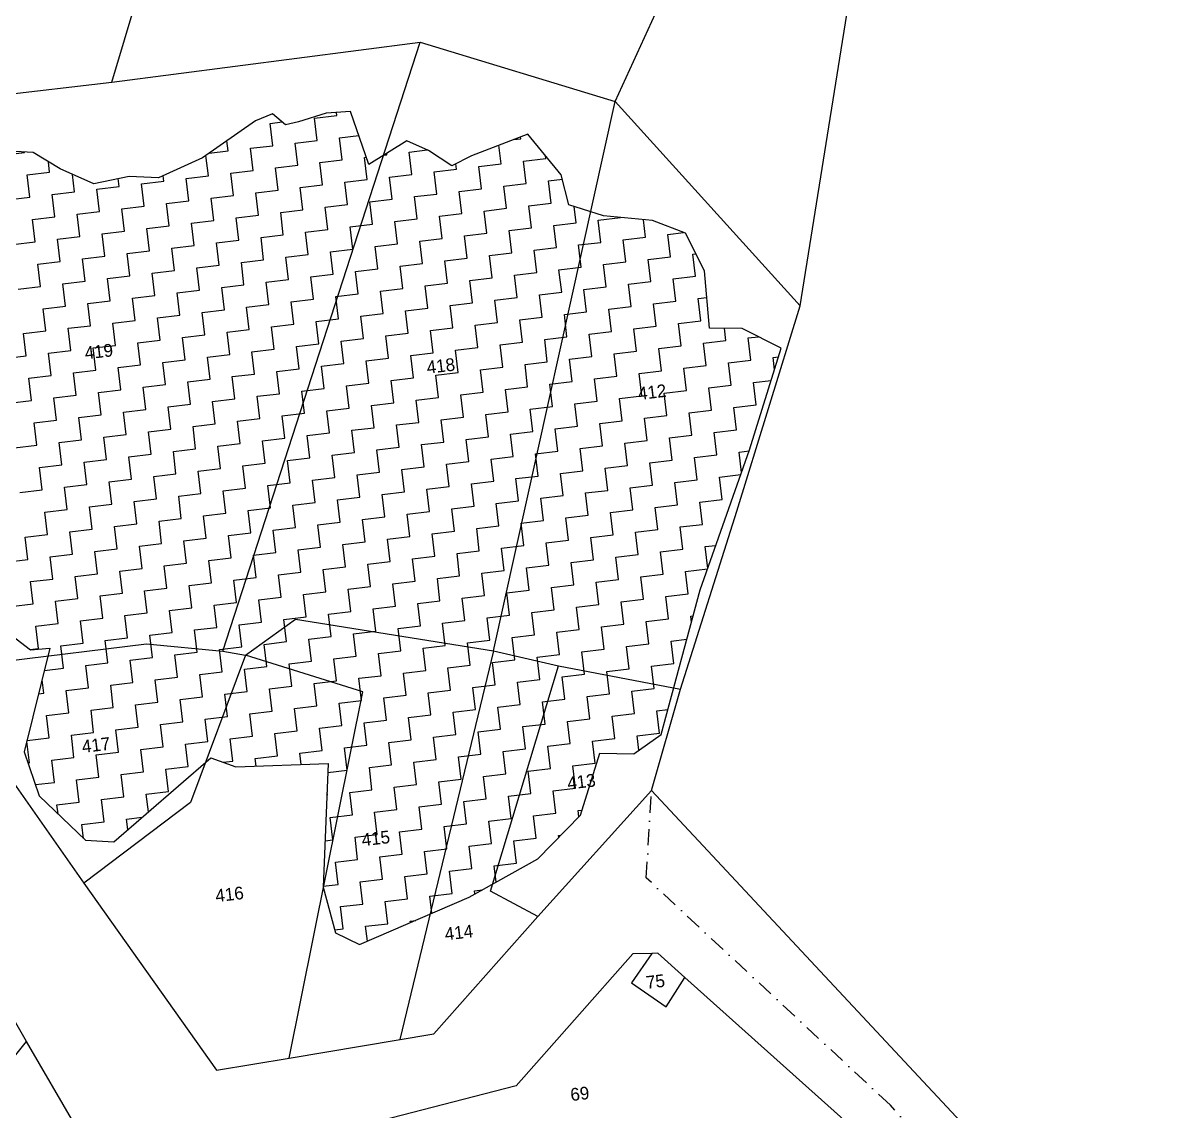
# Model space of a CAD drawing. Header units: metres. Extents: x 317022 to 318987, y 1871527 to 1873424.
# Drawn here: x 318608.4 to 318965.5, y 1872298 to 1872634.5 of the extents above; entities that cross this region are included whole.
import ezdxf

# ---------------------------------------------------------------- set-up
doc = ezdxf.new("R2010")
doc.units = ezdxf.units.M
doc.linetypes.add('DASHDOT', pattern=[1, 0.5, -0.25, 0, -0.25])
for name, color, linetype in [('POLY_HATCH', 12, 'Continuous'), ('POLY_PARCEL', 6, 'Continuous'), ('POLY_WATER', 4, 'Continuous'), ('TEXT_PARCEL', 7, 'Continuous'), ('V_BOUND_LINE', 7, 'Continuous'), ('V_BOUND_STREAM_LINE', 7, 'DASHDOT')]:
    doc.layers.add(name, color=color, linetype=linetype)
doc.styles.add('TEXT_MAP', font='')
doc.styles.get('TEXT_MAP').set_extended_font_data('Kruti Dev 050')

msp = doc.modelspace()

# ---------------------------------------------------------------- linework, layer by layer
at = {"layer": 'POLY_HATCH'}
for p, q in [((318702.12, 1872606.65), (318693.61, 1872603.93)), ((318709.63, 1872607.09), (318702.12, 1872606.65)), ((318715.36, 1872590.76), (318709.63, 1872607.09)), ((318680.24, 1872604.22), (318663.94, 1872592.83)), ((318685.57, 1872606.39), (318680.24, 1872604.22)), ((318689.58, 1872602.99), (318685.57, 1872606.39)), ((318693.61, 1872603.93), (318689.58, 1872602.99)), ((318764.52, 1872600.12), (318747.11, 1872593.46)), ((318774.84, 1872587.57), (318764.52, 1872600.12)), ((318727.11, 1872598.01), (318715.36, 1872590.76)), ((318733.76, 1872595.11), (318727.11, 1872598.01)), ((318611.49, 1872594.42), (318598.61, 1872595.14)), ((318619.84, 1872589.38), (318611.49, 1872594.42)), ((318663.94, 1872592.83), (318650.26, 1872586.61)), ((318741, 1872590.3), (318733.76, 1872595.11)), ((318747.11, 1872593.46), (318741, 1872590.3)), ((318630.3, 1872584.78), (318619.84, 1872589.38)), ((318641.2, 1872587.06), (318630.3, 1872584.78)), ((318650.26, 1872586.61), (318641.2, 1872587.06)), ((318777.22, 1872578.22), (318774.84, 1872587.57)), ((318787.88, 1872574.9), (318777.22, 1872578.22)), ((318803.02, 1872573.37), (318787.88, 1872574.9)), ((318813.22, 1872569.45), (318803.02, 1872573.37)), ((318819.11, 1872557.82), (318813.22, 1872569.45)), ((318820.68, 1872540.09), (318819.11, 1872557.82)), ((318830.77, 1872540.03), (318820.68, 1872540.09)), ((318842.86, 1872533.9), (318830.77, 1872540.03)), ((318833.07, 1872502.48), (318842.86, 1872533.9)), ((318817.78, 1872459.13), (318833.07, 1872502.48)), ((318805.69, 1872414.43), (318817.78, 1872459.13)), ((318594.38, 1872453.2), (318610.68, 1872440.58)), ((318616.71, 1872441.08), (318608.78, 1872409.04)), ((318610.68, 1872440.58), (318616.71, 1872441.08)), ((318797.27, 1872408.43), (318805.69, 1872414.43)), ((318608.78, 1872409.04), (318613.44, 1872395.47)), ((318636.45, 1872381.25), (318666.43, 1872407.21)), ((318666.43, 1872407.21), (318674.16, 1872404.43)), ((318780.81, 1872389.51), (318786.79, 1872408.7)), ((318786.79, 1872408.7), (318797.27, 1872408.43)), ((318674.16, 1872404.43), (318702.76, 1872405.44)), ((318702.76, 1872405.44), (318701.22, 1872367.21)), ((318613.44, 1872395.47), (318627.69, 1872381.73)), ((318767.62, 1872375.98), (318780.81, 1872389.51)), ((318627.69, 1872381.73), (318636.45, 1872381.25)), ((318746.41, 1872364.11), (318767.62, 1872375.98)), ((318701.22, 1872367.21), (318705.07, 1872353.1)), ((318712.47, 1872349.42), (318746.41, 1872364.11)), ((318705.07, 1872353.1), (318712.47, 1872349.42))]:
    msp.add_line(p, q, dxfattribs=at)
at = {"layer": 'POLY_HATCH', "linetype": 'Continuous'}
for p, q in [((318705.48, 1872605.92), (318705.37, 1872606.84)), ((318684.79, 1872603.46), (318688.5, 1872603.9)), ((318685.61, 1872596.56), (318684.79, 1872603.46)), ((318698.58, 1872605.1), (318705.48, 1872605.92)), ((318699.4, 1872598.2), (318698.58, 1872605.1)), ((318706.3, 1872599.03), (318712.21, 1872599.73)), ((318671.81, 1872594.92), (318671.43, 1872598.07)), ((318678.71, 1872595.74), (318685.61, 1872596.56)), ((318692.51, 1872597.38), (318699.4, 1872598.2)), ((318693.33, 1872590.48), (318692.51, 1872597.38)), ((318707.13, 1872592.13), (318706.3, 1872599.03)), ((318756.24, 1872590.97), (318755.56, 1872596.69)), ((318760.11, 1872598.43), (318762.32, 1872598.69)), ((318762.32, 1872598.69), (318762.25, 1872599.25)), ((318601.99, 1872593.61), (318608.89, 1872594.43)), ((318608.89, 1872594.43), (318608.88, 1872594.57)), ((318665.73, 1872587.2), (318664.97, 1872593.56)), ((318665.92, 1872594.22), (318671.81, 1872594.92)), ((318679.53, 1872588.84), (318678.71, 1872595.74)), ((318714.02, 1872592.95), (318714.57, 1872593.01)), ((318714.85, 1872586.05), (318714.02, 1872592.95)), ((318720.07, 1872593.67), (318720.92, 1872593.77)), ((318720.92, 1872593.77), (318720.88, 1872594.16)), ((318727.82, 1872594.59), (318733.42, 1872595.26)), ((318728.64, 1872587.69), (318727.82, 1872594.59)), ((318763.14, 1872591.79), (318770.04, 1872592.62)), ((318770.04, 1872592.62), (318769.93, 1872593.54)), ((318616.61, 1872588.35), (318616.23, 1872591.56)), ((318672.63, 1872588.02), (318679.53, 1872588.84)), ((318686.43, 1872589.66), (318693.33, 1872590.48)), ((318687.25, 1872582.76), (318686.43, 1872589.66)), ((318700.23, 1872591.31), (318707.13, 1872592.13)), ((318701.05, 1872584.41), (318700.23, 1872591.31)), ((318735.54, 1872588.51), (318742.44, 1872589.33)), ((318742.44, 1872589.33), (318742.25, 1872590.94)), ((318749.34, 1872590.15), (318756.24, 1872590.97)), ((318750.16, 1872583.25), (318749.34, 1872590.15)), ((318763.96, 1872584.9), (318763.14, 1872591.79)), ((318609.71, 1872587.53), (318616.61, 1872588.35)), ((318610.53, 1872580.63), (318609.71, 1872587.53)), ((318624.33, 1872582.27), (318623.69, 1872587.69)), ((318638.13, 1872583.92), (318637.84, 1872586.36)), ((318645.03, 1872584.74), (318651.93, 1872585.56)), ((318651.93, 1872585.56), (318651.73, 1872587.28)), ((318658.83, 1872586.38), (318665.73, 1872587.2)), ((318659.65, 1872579.48), (318658.83, 1872586.38)), ((318673.45, 1872581.12), (318672.63, 1872588.02)), ((318707.95, 1872585.23), (318714.85, 1872586.05)), ((318708.77, 1872578.33), (318707.95, 1872585.23)), ((318721.74, 1872586.87), (318728.64, 1872587.69)), ((318722.57, 1872579.97), (318721.74, 1872586.87)), ((318736.36, 1872581.61), (318735.54, 1872588.51)), ((318770.86, 1872585.72), (318775.18, 1872586.23)), ((318771.68, 1872578.82), (318770.86, 1872585.72)), ((318617.43, 1872581.45), (318624.33, 1872582.27)), ((318631.23, 1872583.1), (318638.13, 1872583.92)), ((318632.05, 1872576.2), (318631.23, 1872583.1)), ((318645.85, 1872577.84), (318645.03, 1872584.74)), ((318680.35, 1872581.94), (318687.25, 1872582.76)), ((318681.17, 1872575.04), (318680.35, 1872581.94)), ((318694.15, 1872583.58), (318701.05, 1872584.41)), ((318694.97, 1872576.69), (318694.15, 1872583.58)), ((318729.47, 1872580.79), (318736.36, 1872581.61)), ((318743.26, 1872582.43), (318750.16, 1872583.25)), ((318744.08, 1872575.53), (318743.26, 1872582.43)), ((318757.06, 1872584.07), (318763.96, 1872584.9)), ((318757.88, 1872577.18), (318757.06, 1872584.07)), ((318603.64, 1872579.81), (318610.53, 1872580.63)), ((318618.26, 1872574.55), (318617.43, 1872581.45)), ((318652.75, 1872578.66), (318659.65, 1872579.48)), ((318653.57, 1872571.76), (318652.75, 1872578.66)), ((318666.55, 1872580.3), (318673.45, 1872581.12)), ((318667.37, 1872573.4), (318666.55, 1872580.3)), ((318701.87, 1872577.51), (318708.77, 1872578.33)), ((318715.67, 1872579.15), (318722.57, 1872579.97)), ((318716.49, 1872572.25), (318715.67, 1872579.15)), ((318730.29, 1872573.89), (318729.47, 1872580.79)), ((318764.78, 1872578), (318771.68, 1872578.82)), ((318611.36, 1872573.73), (318618.26, 1872574.55)), ((318625.15, 1872575.38), (318632.05, 1872576.2)), ((318625.98, 1872568.48), (318625.15, 1872575.38)), ((318638.95, 1872577.02), (318645.85, 1872577.84)), ((318639.77, 1872570.12), (318638.95, 1872577.02)), ((318674.27, 1872574.22), (318681.17, 1872575.04)), ((318688.07, 1872575.86), (318694.97, 1872576.69)), ((318688.89, 1872568.97), (318688.07, 1872575.86)), ((318702.69, 1872570.61), (318701.87, 1872577.51)), ((318737.19, 1872574.71), (318744.08, 1872575.53)), ((318738.01, 1872567.81), (318737.19, 1872574.71)), ((318750.98, 1872576.35), (318757.88, 1872577.18)), ((318751.8, 1872569.45), (318750.98, 1872576.35)), ((318765.6, 1872571.1), (318764.78, 1872578)), ((318779.4, 1872572.74), (318778.81, 1872577.73)), ((318612.18, 1872566.83), (318611.36, 1872573.73)), ((318646.67, 1872570.94), (318653.57, 1872571.76)), ((318647.49, 1872564.04), (318646.67, 1872570.94)), ((318660.47, 1872572.58), (318667.37, 1872573.4)), ((318661.29, 1872565.68), (318660.47, 1872572.58)), ((318675.09, 1872567.32), (318674.27, 1872574.22)), ((318709.59, 1872571.43), (318716.49, 1872572.25)), ((318710.41, 1872564.53), (318709.59, 1872571.43)), ((318723.39, 1872573.07), (318730.29, 1872573.89)), ((318724.21, 1872566.17), (318723.39, 1872573.07)), ((318758.7, 1872570.28), (318765.6, 1872571.1)), ((318772.5, 1872571.92), (318779.4, 1872572.74)), ((318773.32, 1872565.02), (318772.5, 1872571.92)), ((318786.3, 1872573.56), (318793.11, 1872574.37)), ((318787.12, 1872566.66), (318786.3, 1872573.56)), ((318800.92, 1872568.3), (318800.29, 1872573.65)), ((318619.08, 1872567.65), (318625.98, 1872568.48)), ((318619.9, 1872560.76), (318619.08, 1872567.65)), ((318632.87, 1872569.3), (318639.77, 1872570.12)), ((318633.7, 1872562.4), (318632.87, 1872569.3)), ((318668.19, 1872566.5), (318675.09, 1872567.32)), ((318681.99, 1872568.14), (318688.89, 1872568.97)), ((318682.81, 1872561.25), (318681.99, 1872568.14)), ((318695.79, 1872569.79), (318702.69, 1872570.61)), ((318696.61, 1872562.89), (318695.79, 1872569.79)), ((318731.11, 1872566.99), (318738.01, 1872567.81)), ((318744.91, 1872568.63), (318751.8, 1872569.45)), ((318745.73, 1872561.73), (318744.91, 1872568.63)), ((318759.53, 1872563.38), (318758.7, 1872570.28)), ((318794.02, 1872567.48), (318800.92, 1872568.3)), ((318794.84, 1872560.58), (318794.02, 1872567.48)), ((318807.82, 1872569.12), (318812.59, 1872569.69)), ((318808.64, 1872562.22), (318807.82, 1872569.12)), ((318605.28, 1872566.01), (318612.18, 1872566.83)), ((318640.6, 1872563.22), (318647.49, 1872564.04)), ((318654.39, 1872564.86), (318661.29, 1872565.68)), ((318655.21, 1872557.96), (318654.39, 1872564.86)), ((318669.01, 1872559.6), (318668.19, 1872566.5)), ((318703.51, 1872563.71), (318710.41, 1872564.53)), ((318717.31, 1872565.35), (318724.21, 1872566.17)), ((318718.13, 1872558.45), (318717.31, 1872565.35)), ((318731.93, 1872560.09), (318731.11, 1872566.99)), ((318766.42, 1872564.2), (318773.32, 1872565.02)), ((318767.25, 1872557.3), (318766.42, 1872564.2)), ((318780.22, 1872565.84), (318787.12, 1872566.66)), ((318781.04, 1872558.94), (318780.22, 1872565.84)), ((318613, 1872559.93), (318619.9, 1872560.76)), ((318626.8, 1872561.58), (318633.7, 1872562.4)), ((318627.62, 1872554.68), (318626.8, 1872561.58)), ((318641.42, 1872556.32), (318640.6, 1872563.22)), ((318675.91, 1872560.42), (318682.81, 1872561.25)), ((318676.73, 1872553.52), (318675.91, 1872560.42)), ((318689.71, 1872562.07), (318696.61, 1872562.89)), ((318690.53, 1872555.17), (318689.71, 1872562.07)), ((318704.33, 1872556.81), (318703.51, 1872563.71)), ((318738.83, 1872560.91), (318745.73, 1872561.73)), ((318739.65, 1872554.01), (318738.83, 1872560.91)), ((318752.63, 1872562.56), (318759.53, 1872563.38)), ((318753.45, 1872555.66), (318752.63, 1872562.56)), ((318787.94, 1872559.76), (318794.84, 1872560.58)), ((318801.74, 1872561.4), (318808.64, 1872562.22)), ((318802.56, 1872554.5), (318801.74, 1872561.4)), ((318815.54, 1872563.04), (318816.41, 1872563.15)), ((318816.36, 1872556.15), (318815.54, 1872563.04)), ((318613.82, 1872553.04), (318613, 1872559.93)), ((318648.32, 1872557.14), (318655.21, 1872557.96)), ((318649.14, 1872550.24), (318648.32, 1872557.14)), ((318662.11, 1872558.78), (318669.01, 1872559.6)), ((318662.93, 1872551.88), (318662.11, 1872558.78)), ((318697.43, 1872555.99), (318704.33, 1872556.81)), ((318711.23, 1872557.63), (318718.13, 1872558.45)), ((318712.05, 1872550.73), (318711.23, 1872557.63)), ((318725.03, 1872559.27), (318731.93, 1872560.09)), ((318725.85, 1872552.37), (318725.03, 1872559.27)), ((318760.35, 1872556.48), (318767.25, 1872557.3)), ((318774.14, 1872558.12), (318781.04, 1872558.94)), ((318774.97, 1872551.22), (318774.14, 1872558.12)), ((318788.76, 1872552.86), (318787.94, 1872559.76)), ((318606.92, 1872552.21), (318613.82, 1872553.04)), ((318620.72, 1872553.86), (318627.62, 1872554.68)), ((318621.54, 1872546.96), (318620.72, 1872553.86)), ((318634.52, 1872555.5), (318641.42, 1872556.32)), ((318635.34, 1872548.6), (318634.52, 1872555.5)), ((318669.83, 1872552.7), (318676.73, 1872553.52)), ((318683.63, 1872554.35), (318690.53, 1872555.17)), ((318684.45, 1872547.45), (318683.63, 1872554.35)), ((318698.25, 1872549.09), (318697.43, 1872555.99)), ((318732.75, 1872553.19), (318739.65, 1872554.01)), ((318733.57, 1872546.29), (318732.75, 1872553.19)), ((318746.55, 1872554.84), (318753.45, 1872555.66)), ((318747.37, 1872547.94), (318746.55, 1872554.84)), ((318761.17, 1872549.58), (318760.35, 1872556.48)), ((318795.66, 1872553.68), (318802.56, 1872554.5)), ((318796.48, 1872546.78), (318795.66, 1872553.68)), ((318809.46, 1872555.32), (318816.36, 1872556.15)), ((318810.28, 1872548.43), (318809.46, 1872555.32)), ((318642.24, 1872549.42), (318649.14, 1872550.24)), ((318656.04, 1872551.06), (318662.93, 1872551.88)), ((318656.86, 1872544.16), (318656.04, 1872551.06)), ((318670.66, 1872545.8), (318669.83, 1872552.7)), ((318705.15, 1872549.91), (318712.05, 1872550.73)), ((318705.97, 1872543.01), (318705.15, 1872549.91)), ((318718.95, 1872551.55), (318725.85, 1872552.37)), ((318719.77, 1872544.65), (318718.95, 1872551.55)), ((318754.27, 1872548.76), (318761.17, 1872549.58)), ((318768.07, 1872550.4), (318774.97, 1872551.22)), ((318768.89, 1872543.5), (318768.07, 1872550.4)), ((318781.87, 1872552.04), (318788.76, 1872552.86)), ((318782.69, 1872545.14), (318781.87, 1872552.04)), ((318817.18, 1872549.25), (318819.84, 1872549.56)), ((318614.64, 1872546.14), (318621.54, 1872546.96)), ((318615.46, 1872539.24), (318614.64, 1872546.14)), ((318628.44, 1872547.78), (318635.34, 1872548.6)), ((318629.26, 1872540.88), (318628.44, 1872547.78)), ((318643.06, 1872542.52), (318642.24, 1872549.42)), ((318677.55, 1872546.63), (318684.45, 1872547.45)), ((318678.38, 1872539.73), (318677.55, 1872546.63)), ((318691.35, 1872548.27), (318698.25, 1872549.09)), ((318692.17, 1872541.37), (318691.35, 1872548.27)), ((318726.67, 1872545.47), (318733.57, 1872546.29)), ((318740.47, 1872547.11), (318747.37, 1872547.94)), ((318741.29, 1872540.22), (318740.47, 1872547.11)), ((318755.09, 1872541.86), (318754.27, 1872548.76)), ((318789.59, 1872545.96), (318796.48, 1872546.78)), ((318790.41, 1872539.06), (318789.59, 1872545.96)), ((318803.38, 1872547.6), (318810.28, 1872548.43)), ((318804.2, 1872540.71), (318803.38, 1872547.6)), ((318818, 1872542.35), (318817.18, 1872549.25)), ((318636.16, 1872541.7), (318643.06, 1872542.52)), ((318649.96, 1872543.34), (318656.86, 1872544.16)), ((318650.78, 1872536.44), (318649.96, 1872543.34)), ((318663.76, 1872544.98), (318670.66, 1872545.8)), ((318664.58, 1872538.08), (318663.76, 1872544.98)), ((318699.07, 1872542.19), (318705.97, 1872543.01)), ((318712.87, 1872543.83), (318719.77, 1872544.65)), ((318713.69, 1872536.93), (318712.87, 1872543.83)), ((318727.49, 1872538.57), (318726.67, 1872545.47)), ((318761.99, 1872542.68), (318768.89, 1872543.5)), ((318762.81, 1872535.78), (318761.99, 1872542.68)), ((318775.79, 1872544.32), (318782.69, 1872545.14)), ((318776.61, 1872537.42), (318775.79, 1872544.32)), ((318811.1, 1872541.53), (318818, 1872542.35)), ((318608.56, 1872538.42), (318615.46, 1872539.24)), ((318622.36, 1872540.06), (318629.26, 1872540.88)), ((318623.18, 1872533.16), (318622.36, 1872540.06)), ((318636.98, 1872534.8), (318636.16, 1872541.7)), ((318671.48, 1872538.91), (318678.38, 1872539.73)), ((318672.3, 1872532.01), (318671.48, 1872538.91)), ((318685.27, 1872540.55), (318692.17, 1872541.37)), ((318686.1, 1872533.65), (318685.27, 1872540.55)), ((318699.89, 1872535.29), (318699.07, 1872542.19)), ((318734.39, 1872539.39), (318741.29, 1872540.22)), ((318735.21, 1872532.5), (318734.39, 1872539.39)), ((318748.19, 1872541.04), (318755.09, 1872541.86)), ((318749.01, 1872534.14), (318748.19, 1872541.04)), ((318783.51, 1872538.24), (318790.41, 1872539.06)), ((318797.31, 1872539.88), (318804.2, 1872540.71)), ((318798.13, 1872532.98), (318797.31, 1872539.88)), ((318811.93, 1872534.63), (318811.1, 1872541.53)), ((318825.72, 1872536.27), (318825.27, 1872540.06)), ((318609.38, 1872531.52), (318608.56, 1872538.42)), ((318643.88, 1872535.62), (318650.78, 1872536.44)), ((318644.7, 1872528.72), (318643.88, 1872535.62)), ((318657.68, 1872537.26), (318664.58, 1872538.08)), ((318658.5, 1872530.36), (318657.68, 1872537.26)), ((318693, 1872534.47), (318699.89, 1872535.29)), ((318706.79, 1872536.11), (318713.69, 1872536.93)), ((318707.61, 1872529.21), (318706.79, 1872536.11)), ((318720.59, 1872537.75), (318727.49, 1872538.57)), ((318721.41, 1872530.85), (318720.59, 1872537.75)), ((318755.91, 1872534.96), (318762.81, 1872535.78)), ((318769.71, 1872536.6), (318776.61, 1872537.42)), ((318770.53, 1872529.7), (318769.71, 1872536.6)), ((318784.33, 1872531.34), (318783.51, 1872538.24)), ((318818.82, 1872535.45), (318825.72, 1872536.27)), ((318819.65, 1872528.55), (318818.82, 1872535.45)), ((318832.62, 1872537.09), (318835.82, 1872537.47)), ((318833.44, 1872530.19), (318832.62, 1872537.09)), ((318616.28, 1872532.34), (318623.18, 1872533.16)), ((318617.1, 1872525.44), (318616.28, 1872532.34)), ((318630.08, 1872533.98), (318636.98, 1872534.8)), ((318630.9, 1872527.08), (318630.08, 1872533.98)), ((318665.4, 1872531.18), (318672.3, 1872532.01)), ((318679.2, 1872532.83), (318686.1, 1872533.65)), ((318680.02, 1872525.93), (318679.2, 1872532.83)), ((318693.82, 1872527.57), (318693, 1872534.47)), ((318728.31, 1872531.67), (318735.21, 1872532.5)), ((318729.13, 1872524.78), (318728.31, 1872531.67)), ((318742.11, 1872533.32), (318749.01, 1872534.14)), ((318742.93, 1872526.42), (318742.11, 1872533.32)), ((318756.73, 1872528.06), (318755.91, 1872534.96)), ((318791.23, 1872532.16), (318798.13, 1872532.98)), ((318792.05, 1872525.26), (318791.23, 1872532.16)), ((318805.03, 1872533.81), (318811.93, 1872534.63)), ((318805.85, 1872526.91), (318805.03, 1872533.81)), ((318602.48, 1872530.7), (318609.38, 1872531.52)), ((318637.8, 1872527.9), (318644.7, 1872528.72)), ((318651.6, 1872529.54), (318658.5, 1872530.36)), ((318652.42, 1872522.64), (318651.6, 1872529.54)), ((318666.22, 1872524.29), (318665.4, 1872531.18)), ((318700.72, 1872528.39), (318707.61, 1872529.21)), ((318701.54, 1872521.49), (318700.72, 1872528.39)), ((318714.51, 1872530.03), (318721.41, 1872530.85)), ((318715.33, 1872523.13), (318714.51, 1872530.03)), ((318749.83, 1872527.24), (318756.73, 1872528.06)), ((318763.63, 1872528.88), (318770.53, 1872529.7)), ((318764.45, 1872521.98), (318763.63, 1872528.88)), ((318777.43, 1872530.52), (318784.33, 1872531.34)), ((318778.25, 1872523.62), (318777.43, 1872530.52)), ((318812.75, 1872527.73), (318819.65, 1872528.55)), ((318826.54, 1872529.37), (318833.44, 1872530.19)), ((318827.37, 1872522.47), (318826.54, 1872529.37)), ((318840.34, 1872531.01), (318842.02, 1872531.21)), ((318840.79, 1872527.26), (318840.34, 1872531.01)), ((318610.2, 1872524.62), (318617.1, 1872525.44)), ((318611.02, 1872517.72), (318610.2, 1872524.62)), ((318624, 1872526.26), (318630.9, 1872527.08)), ((318624.82, 1872519.36), (318624, 1872526.26)), ((318638.62, 1872521), (318637.8, 1872527.9)), ((318673.12, 1872525.11), (318680.02, 1872525.93)), ((318673.94, 1872518.21), (318673.12, 1872525.11)), ((318686.92, 1872526.75), (318693.82, 1872527.57)), ((318687.74, 1872519.85), (318686.92, 1872526.75)), ((318722.23, 1872523.95), (318729.13, 1872524.78)), ((318736.03, 1872525.6), (318742.93, 1872526.42)), ((318736.85, 1872518.7), (318736.03, 1872525.6)), ((318750.65, 1872520.34), (318749.83, 1872527.24)), ((318785.15, 1872524.44), (318792.05, 1872525.26)), ((318798.95, 1872526.09), (318805.85, 1872526.91)), ((318799.77, 1872519.19), (318798.95, 1872526.09)), ((318813.57, 1872520.83), (318812.75, 1872527.73)), ((318631.72, 1872520.18), (318638.62, 1872521)), ((318645.52, 1872521.82), (318652.42, 1872522.64)), ((318646.34, 1872514.92), (318645.52, 1872521.82)), ((318659.32, 1872523.46), (318666.22, 1872524.29)), ((318660.14, 1872516.57), (318659.32, 1872523.46)), ((318694.64, 1872520.67), (318701.54, 1872521.49)), ((318708.44, 1872522.31), (318715.33, 1872523.13)), ((318709.26, 1872515.41), (318708.44, 1872522.31)), ((318723.06, 1872517.05), (318722.23, 1872523.95)), ((318757.55, 1872521.16), (318764.45, 1872521.98)), ((318758.37, 1872514.26), (318757.55, 1872521.16)), ((318771.35, 1872522.8), (318778.25, 1872523.62)), ((318772.17, 1872515.9), (318771.35, 1872522.8)), ((318785.97, 1872517.54), (318785.15, 1872524.44)), ((318820.47, 1872521.65), (318827.37, 1872522.47)), ((318821.29, 1872514.75), (318820.47, 1872521.65)), ((318834.27, 1872523.29), (318839.76, 1872523.94)), ((318835.09, 1872516.39), (318834.27, 1872523.29)), ((318604.13, 1872516.9), (318611.02, 1872517.72)), ((318617.92, 1872518.54), (318624.82, 1872519.36)), ((318618.74, 1872511.64), (318617.92, 1872518.54)), ((318632.54, 1872513.28), (318631.72, 1872520.18)), ((318667.04, 1872517.39), (318673.94, 1872518.21)), ((318667.86, 1872510.49), (318667.04, 1872517.39)), ((318680.84, 1872519.03), (318687.74, 1872519.85)), ((318681.66, 1872512.13), (318680.84, 1872519.03)), ((318695.46, 1872513.77), (318694.64, 1872520.67)), ((318729.95, 1872517.88), (318736.85, 1872518.7)), ((318730.78, 1872510.98), (318729.95, 1872517.88)), ((318743.75, 1872519.52), (318750.65, 1872520.34)), ((318744.57, 1872512.62), (318743.75, 1872519.52)), ((318779.07, 1872516.72), (318785.97, 1872517.54)), ((318792.87, 1872518.37), (318799.77, 1872519.19)), ((318793.69, 1872511.47), (318792.87, 1872518.37)), ((318806.67, 1872520.01), (318813.57, 1872520.83)), ((318807.49, 1872513.11), (318806.67, 1872520.01)), ((318639.44, 1872514.1), (318646.34, 1872514.92)), ((318640.26, 1872507.2), (318639.44, 1872514.1)), ((318653.24, 1872515.74), (318660.14, 1872516.57)), ((318654.06, 1872508.85), (318653.24, 1872515.74)), ((318688.56, 1872512.95), (318695.46, 1872513.77)), ((318702.36, 1872514.59), (318709.26, 1872515.41)), ((318703.18, 1872507.69), (318702.36, 1872514.59)), ((318716.16, 1872516.23), (318723.06, 1872517.05)), ((318716.98, 1872509.33), (318716.16, 1872516.23)), ((318751.47, 1872513.44), (318758.37, 1872514.26)), ((318765.27, 1872515.08), (318772.17, 1872515.9)), ((318766.09, 1872508.18), (318765.27, 1872515.08)), ((318779.89, 1872509.82), (318779.07, 1872516.72)), ((318814.39, 1872513.93), (318821.29, 1872514.75)), ((318815.21, 1872507.03), (318814.39, 1872513.93)), ((318828.19, 1872515.57), (318835.09, 1872516.39)), ((318829.01, 1872508.67), (318828.19, 1872515.57)), ((318611.85, 1872510.82), (318618.74, 1872511.64)), ((318612.67, 1872503.92), (318611.85, 1872510.82)), ((318625.64, 1872512.46), (318632.54, 1872513.28)), ((318626.46, 1872505.56), (318625.64, 1872512.46)), ((318660.96, 1872509.67), (318667.86, 1872510.49)), ((318674.76, 1872511.31), (318681.66, 1872512.13)), ((318675.58, 1872504.41), (318674.76, 1872511.31)), ((318689.38, 1872506.05), (318688.56, 1872512.95)), ((318723.88, 1872510.16), (318730.78, 1872510.98)), ((318737.67, 1872511.8), (318744.57, 1872512.62)), ((318738.5, 1872504.9), (318737.67, 1872511.8)), ((318752.29, 1872506.54), (318751.47, 1872513.44)), ((318786.79, 1872510.64), (318793.69, 1872511.47)), ((318787.61, 1872503.75), (318786.79, 1872510.64)), ((318800.59, 1872512.29), (318807.49, 1872513.11)), ((318801.41, 1872505.39), (318800.59, 1872512.29)), ((318633.36, 1872506.38), (318640.26, 1872507.2)), ((318647.16, 1872508.02), (318654.06, 1872508.85)), ((318647.98, 1872501.12), (318647.16, 1872508.02)), ((318661.78, 1872502.77), (318660.96, 1872509.67)), ((318696.28, 1872506.87), (318703.18, 1872507.69)), ((318697.1, 1872499.97), (318696.28, 1872506.87)), ((318710.08, 1872508.51), (318716.98, 1872509.33)), ((318710.9, 1872501.61), (318710.08, 1872508.51)), ((318724.7, 1872503.26), (318723.88, 1872510.16)), ((318759.19, 1872507.36), (318766.09, 1872508.18)), ((318760.01, 1872500.46), (318759.19, 1872507.36)), ((318772.99, 1872509), (318779.89, 1872509.82)), ((318773.81, 1872502.1), (318772.99, 1872509)), ((318808.31, 1872506.21), (318815.21, 1872507.03)), ((318822.11, 1872507.85), (318829.01, 1872508.67)), ((318822.93, 1872500.95), (318822.11, 1872507.85)), ((318605.77, 1872503.1), (318612.67, 1872503.92)), ((318619.57, 1872504.74), (318626.46, 1872505.56)), ((318620.39, 1872497.84), (318619.57, 1872504.74)), ((318634.19, 1872499.48), (318633.36, 1872506.38)), ((318668.68, 1872503.59), (318675.58, 1872504.41)), ((318669.5, 1872496.69), (318668.68, 1872503.59)), ((318682.48, 1872505.23), (318689.38, 1872506.05)), ((318683.3, 1872498.33), (318682.48, 1872505.23)), ((318717.8, 1872502.44), (318724.7, 1872503.26)), ((318731.6, 1872504.08), (318738.5, 1872504.9)), ((318732.42, 1872497.18), (318731.6, 1872504.08)), ((318745.4, 1872505.72), (318752.29, 1872506.54)), ((318746.22, 1872498.82), (318745.4, 1872505.72)), ((318780.71, 1872502.92), (318787.61, 1872503.75)), ((318794.51, 1872504.57), (318801.41, 1872505.39)), ((318795.33, 1872497.67), (318794.51, 1872504.57)), ((318809.13, 1872499.31), (318808.31, 1872506.21)), ((318627.29, 1872498.66), (318634.19, 1872499.48)), ((318641.08, 1872500.3), (318647.98, 1872501.12)), ((318641.91, 1872493.4), (318641.08, 1872500.3)), ((318654.88, 1872501.95), (318661.78, 1872502.77)), ((318655.7, 1872495.05), (318654.88, 1872501.95)), ((318690.2, 1872499.15), (318697.1, 1872499.97)), ((318704, 1872500.79), (318710.9, 1872501.61)), ((318704.82, 1872493.89), (318704, 1872500.79)), ((318718.62, 1872495.54), (318717.8, 1872502.44)), ((318753.12, 1872499.64), (318760.01, 1872500.46)), ((318753.94, 1872492.74), (318753.12, 1872499.64)), ((318766.91, 1872501.28), (318773.81, 1872502.1)), ((318767.73, 1872494.38), (318766.91, 1872501.28)), ((318781.53, 1872496.03), (318780.71, 1872502.92)), ((318816.03, 1872500.13), (318822.93, 1872500.95)), ((318816.85, 1872493.23), (318816.03, 1872500.13)), ((318829.83, 1872501.77), (318832.95, 1872502.14)), ((318830.58, 1872495.43), (318829.83, 1872501.77)), ((318613.49, 1872497.02), (318620.39, 1872497.84)), ((318614.31, 1872490.12), (318613.49, 1872497.02)), ((318628.11, 1872491.76), (318627.29, 1872498.66)), ((318662.6, 1872495.87), (318669.5, 1872496.69)), ((318676.4, 1872497.51), (318683.3, 1872498.33)), ((318677.22, 1872490.61), (318676.4, 1872497.51)), ((318691.02, 1872492.25), (318690.2, 1872499.15)), ((318725.52, 1872496.36), (318732.42, 1872497.18)), ((318726.34, 1872489.46), (318725.52, 1872496.36)), ((318739.32, 1872498), (318746.22, 1872498.82)), ((318740.14, 1872491.1), (318739.32, 1872498)), ((318774.63, 1872495.2), (318781.53, 1872496.03)), ((318788.43, 1872496.85), (318795.33, 1872497.67)), ((318789.25, 1872489.95), (318788.43, 1872496.85)), ((318802.23, 1872498.49), (318809.13, 1872499.31)), ((318803.05, 1872491.59), (318802.23, 1872498.49)), ((318635.01, 1872492.58), (318641.91, 1872493.4)), ((318635.83, 1872485.68), (318635.01, 1872492.58)), ((318648.8, 1872494.23), (318655.7, 1872495.05)), ((318649.63, 1872487.33), (318648.8, 1872494.23)), ((318663.42, 1872488.97), (318662.6, 1872495.87)), ((318697.92, 1872493.07), (318704.82, 1872493.89)), ((318698.74, 1872486.17), (318697.92, 1872493.07)), ((318711.72, 1872494.71), (318718.62, 1872495.54)), ((318712.54, 1872487.82), (318711.72, 1872494.71)), ((318747.04, 1872491.92), (318753.94, 1872492.74)), ((318760.84, 1872493.56), (318767.73, 1872494.38)), ((318761.66, 1872486.66), (318760.84, 1872493.56)), ((318775.46, 1872488.31), (318774.63, 1872495.2)), ((318809.95, 1872492.41), (318816.85, 1872493.23)), ((318810.77, 1872485.51), (318809.95, 1872492.41)), ((318823.75, 1872494.05), (318830.38, 1872494.84)), ((318824.57, 1872487.15), (318823.75, 1872494.05)), ((318607.41, 1872489.3), (318614.31, 1872490.12)), ((318621.21, 1872490.94), (318628.11, 1872491.76)), ((318622.03, 1872484.04), (318621.21, 1872490.94)), ((318656.53, 1872488.15), (318663.42, 1872488.97)), ((318670.32, 1872489.79), (318677.22, 1872490.61)), ((318671.14, 1872482.89), (318670.32, 1872489.79)), ((318684.12, 1872491.43), (318691.02, 1872492.25)), ((318684.94, 1872484.53), (318684.12, 1872491.43)), ((318719.44, 1872488.64), (318726.34, 1872489.46)), ((318733.24, 1872490.28), (318740.14, 1872491.1)), ((318734.06, 1872483.38), (318733.24, 1872490.28)), ((318747.86, 1872485.02), (318747.04, 1872491.92)), ((318782.35, 1872489.13), (318789.25, 1872489.95)), ((318783.18, 1872482.23), (318782.35, 1872489.13)), ((318796.15, 1872490.77), (318803.05, 1872491.59)), ((318796.97, 1872483.87), (318796.15, 1872490.77)), ((318628.93, 1872484.86), (318635.83, 1872485.68)), ((318642.73, 1872486.51), (318649.63, 1872487.33)), ((318643.55, 1872479.61), (318642.73, 1872486.51)), ((318657.35, 1872481.25), (318656.53, 1872488.15)), ((318691.84, 1872485.35), (318698.74, 1872486.17)), ((318692.66, 1872478.45), (318691.84, 1872485.35)), ((318705.64, 1872486.99), (318712.54, 1872487.82)), ((318706.46, 1872480.1), (318705.64, 1872486.99)), ((318720.26, 1872481.74), (318719.44, 1872488.64)), ((318754.76, 1872485.84), (318761.66, 1872486.66)), ((318755.58, 1872478.94), (318754.76, 1872485.84)), ((318768.56, 1872487.48), (318775.46, 1872488.31)), ((318769.38, 1872480.58), (318768.56, 1872487.48)), ((318803.87, 1872484.69), (318810.77, 1872485.51)), ((318817.67, 1872486.33), (318824.57, 1872487.15)), ((318818.49, 1872479.43), (318817.67, 1872486.33)), ((318615.13, 1872483.22), (318622.03, 1872484.04)), ((318615.95, 1872476.32), (318615.13, 1872483.22)), ((318629.75, 1872477.96), (318628.93, 1872484.86)), ((318664.25, 1872482.07), (318671.14, 1872482.89)), ((318665.07, 1872475.17), (318664.25, 1872482.07)), ((318678.04, 1872483.71), (318684.94, 1872484.53)), ((318678.86, 1872476.81), (318678.04, 1872483.71)), ((318713.36, 1872480.92), (318720.26, 1872481.74)), ((318727.16, 1872482.56), (318734.06, 1872483.38)), ((318727.98, 1872475.66), (318727.16, 1872482.56)), ((318740.96, 1872484.2), (318747.86, 1872485.02)), ((318741.78, 1872477.3), (318740.96, 1872484.2)), ((318776.28, 1872481.41), (318783.18, 1872482.23)), ((318790.07, 1872483.05), (318796.97, 1872483.87)), ((318790.9, 1872476.15), (318790.07, 1872483.05)), ((318804.69, 1872477.79), (318803.87, 1872484.69)), ((318636.65, 1872478.78), (318643.55, 1872479.61)), ((318637.47, 1872471.89), (318636.65, 1872478.78)), ((318650.45, 1872480.43), (318657.35, 1872481.25)), ((318651.27, 1872473.53), (318650.45, 1872480.43)), ((318685.76, 1872477.63), (318692.66, 1872478.45)), ((318699.56, 1872479.27), (318706.46, 1872480.1)), ((318700.38, 1872472.38), (318699.56, 1872479.27)), ((318714.18, 1872474.02), (318713.36, 1872480.92)), ((318748.68, 1872478.12), (318755.58, 1872478.94)), ((318749.5, 1872471.22), (318748.68, 1872478.12)), ((318762.48, 1872479.76), (318769.38, 1872480.58)), ((318763.3, 1872472.86), (318762.48, 1872479.76)), ((318777.1, 1872474.51), (318776.28, 1872481.41)), ((318811.59, 1872478.61), (318818.49, 1872479.43)), ((318812.41, 1872471.71), (318811.59, 1872478.61)), ((318609.05, 1872475.5), (318615.95, 1872476.32)), ((318609.87, 1872468.6), (318609.05, 1872475.5)), ((318622.85, 1872477.14), (318629.75, 1872477.96)), ((318623.67, 1872470.24), (318622.85, 1872477.14)), ((318658.17, 1872474.35), (318665.07, 1872475.17)), ((318671.97, 1872475.99), (318678.86, 1872476.81)), ((318672.79, 1872469.09), (318671.97, 1872475.99)), ((318686.59, 1872470.73), (318685.76, 1872477.63)), ((318721.08, 1872474.84), (318727.98, 1872475.66)), ((318721.9, 1872467.94), (318721.08, 1872474.84)), ((318734.88, 1872476.48), (318741.78, 1872477.3)), ((318735.7, 1872469.58), (318734.88, 1872476.48)), ((318770.2, 1872473.69), (318777.1, 1872474.51)), ((318784, 1872475.33), (318790.9, 1872476.15)), ((318784.82, 1872468.43), (318784, 1872475.33)), ((318797.8, 1872476.97), (318804.69, 1872477.79)), ((318798.62, 1872470.07), (318797.8, 1872476.97)), ((318630.57, 1872471.06), (318637.47, 1872471.89)), ((318631.39, 1872464.17), (318630.57, 1872471.06)), ((318644.37, 1872472.71), (318651.27, 1872473.53)), ((318645.19, 1872465.81), (318644.37, 1872472.71)), ((318658.99, 1872467.45), (318658.17, 1872474.35)), ((318693.48, 1872471.55), (318700.38, 1872472.38)), ((318694.31, 1872464.65), (318693.48, 1872471.55)), ((318707.28, 1872473.2), (318714.18, 1872474.02)), ((318708.1, 1872466.3), (318707.28, 1872473.2)), ((318742.6, 1872470.4), (318749.5, 1872471.22)), ((318756.4, 1872472.04), (318763.3, 1872472.86)), ((318757.22, 1872465.14), (318756.4, 1872472.04)), ((318771.02, 1872466.79), (318770.2, 1872473.69)), ((318805.52, 1872470.89), (318812.41, 1872471.71)), ((318819.31, 1872472.53), (318822.65, 1872472.93)), ((318820.12, 1872465.77), (318819.31, 1872472.53)), ((318602.97, 1872467.78), (318609.87, 1872468.6)), ((318616.77, 1872469.42), (318623.67, 1872470.24)), ((318617.59, 1872462.52), (318616.77, 1872469.42)), ((318652.09, 1872466.63), (318658.99, 1872467.45)), ((318665.89, 1872468.27), (318672.79, 1872469.09)), ((318666.71, 1872461.37), (318665.89, 1872468.27)), ((318679.69, 1872469.91), (318686.59, 1872470.73)), ((318680.51, 1872463.01), (318679.69, 1872469.91)), ((318715, 1872467.12), (318721.9, 1872467.94)), ((318728.8, 1872468.76), (318735.7, 1872469.58)), ((318729.62, 1872461.86), (318728.8, 1872468.76)), ((318743.42, 1872463.5), (318742.6, 1872470.4)), ((318777.92, 1872467.61), (318784.82, 1872468.43)), ((318778.74, 1872460.71), (318777.92, 1872467.61)), ((318791.72, 1872469.25), (318798.62, 1872470.07)), ((318792.54, 1872462.35), (318791.72, 1872469.25)), ((318806.34, 1872463.99), (318805.52, 1872470.89)), ((318624.49, 1872463.34), (318631.39, 1872464.17)), ((318638.29, 1872464.99), (318645.19, 1872465.81)), ((318639.11, 1872458.09), (318638.29, 1872464.99)), ((318652.91, 1872459.73), (318652.09, 1872466.63)), ((318687.41, 1872463.83), (318694.31, 1872464.65)), ((318688.23, 1872456.93), (318687.41, 1872463.83)), ((318701.2, 1872465.48), (318708.1, 1872466.3)), ((318702.03, 1872458.58), (318701.2, 1872465.48)), ((318715.82, 1872460.22), (318715, 1872467.12)), ((318750.32, 1872464.32), (318757.22, 1872465.14)), ((318751.14, 1872457.42), (318750.32, 1872464.32)), ((318764.12, 1872465.97), (318771.02, 1872466.79)), ((318764.94, 1872459.07), (318764.12, 1872465.97)), ((318799.44, 1872463.17), (318806.34, 1872463.99)), ((318813.24, 1872464.81), (318820.07, 1872465.63)), ((318814.06, 1872457.91), (318813.24, 1872464.81)), ((318610.69, 1872461.7), (318617.59, 1872462.52)), ((318611.51, 1872454.8), (318610.69, 1872461.7)), ((318625.31, 1872456.45), (318624.49, 1872463.34)), ((318659.81, 1872460.55), (318666.71, 1872461.37)), ((318660.63, 1872453.65), (318659.81, 1872460.55)), ((318673.61, 1872462.19), (318680.51, 1872463.01)), ((318674.43, 1872455.29), (318673.61, 1872462.19)), ((318708.93, 1872459.4), (318715.82, 1872460.22)), ((318722.72, 1872461.04), (318729.62, 1872461.86)), ((318723.54, 1872454.14), (318722.72, 1872461.04)), ((318736.52, 1872462.68), (318743.42, 1872463.5)), ((318737.34, 1872455.78), (318736.52, 1872462.68)), ((318771.84, 1872459.89), (318778.74, 1872460.71)), ((318785.64, 1872461.53), (318792.54, 1872462.35)), ((318786.46, 1872454.63), (318785.64, 1872461.53)), ((318800.26, 1872456.27), (318799.44, 1872463.17)), ((318632.21, 1872457.27), (318639.11, 1872458.09)), ((318633.03, 1872450.37), (318632.21, 1872457.27)), ((318646.01, 1872458.91), (318652.91, 1872459.73)), ((318646.83, 1872452.01), (318646.01, 1872458.91)), ((318681.33, 1872456.11), (318688.23, 1872456.93)), ((318695.13, 1872457.76), (318702.03, 1872458.58)), ((318695.95, 1872450.86), (318695.13, 1872457.76)), ((318709.75, 1872452.5), (318708.93, 1872459.4)), ((318744.24, 1872456.6), (318751.14, 1872457.42)), ((318758.04, 1872458.24), (318764.94, 1872459.07)), ((318758.86, 1872451.35), (318758.04, 1872458.24)), ((318772.66, 1872452.99), (318771.84, 1872459.89)), ((318807.16, 1872457.09), (318814.06, 1872457.91)), ((318807.98, 1872450.19), (318807.16, 1872457.09)), ((318604.61, 1872453.98), (318611.51, 1872454.8)), ((318618.41, 1872455.62), (318625.31, 1872456.45)), ((318619.23, 1872448.72), (318618.41, 1872455.62)), ((318653.73, 1872452.83), (318660.63, 1872453.65)), ((318667.53, 1872454.47), (318674.43, 1872455.29)), ((318668.35, 1872447.57), (318667.53, 1872454.47)), ((318682.15, 1872449.21), (318681.33, 1872456.11)), ((318716.65, 1872453.32), (318723.54, 1872454.14)), ((318717.47, 1872446.42), (318716.65, 1872453.32)), ((318730.44, 1872454.96), (318737.34, 1872455.78)), ((318731.26, 1872448.06), (318730.44, 1872454.96)), ((318745.06, 1872449.7), (318744.24, 1872456.6)), ((318779.56, 1872453.81), (318786.46, 1872454.63)), ((318780.38, 1872446.91), (318779.56, 1872453.81)), ((318793.36, 1872455.45), (318800.26, 1872456.27)), ((318794.18, 1872448.55), (318793.36, 1872455.45)), ((318626.13, 1872449.55), (318633.03, 1872450.37)), ((318626.95, 1872442.65), (318626.13, 1872449.55)), ((318639.93, 1872451.19), (318646.83, 1872452.01)), ((318640.75, 1872444.29), (318639.93, 1872451.19)), ((318654.55, 1872445.93), (318653.73, 1872452.83)), ((318689.05, 1872450.04), (318695.95, 1872450.86)), ((318689.87, 1872443.14), (318689.05, 1872450.04)), ((318702.85, 1872451.68), (318709.75, 1872452.5)), ((318703.67, 1872444.78), (318702.85, 1872451.68)), ((318738.16, 1872448.88), (318745.06, 1872449.7)), ((318751.96, 1872450.52), (318758.86, 1872451.35)), ((318752.78, 1872443.63), (318751.96, 1872450.52)), ((318765.76, 1872452.17), (318772.66, 1872452.99)), ((318766.58, 1872445.27), (318765.76, 1872452.17)), ((318801.08, 1872449.37), (318807.98, 1872450.19)), ((318814.88, 1872451.01), (318815.61, 1872451.1)), ((318815.09, 1872449.2), (318814.88, 1872451.01)), ((318612.33, 1872447.9), (318619.23, 1872448.72)), ((318613.16, 1872441), (318612.33, 1872447.9)), ((318647.65, 1872445.11), (318654.55, 1872445.93)), ((318661.45, 1872446.75), (318668.35, 1872447.57)), ((318662.27, 1872439.85), (318661.45, 1872446.75)), ((318675.25, 1872448.39), (318682.15, 1872449.21)), ((318676.07, 1872441.49), (318675.25, 1872448.39)), ((318710.57, 1872445.6), (318717.47, 1872446.42)), ((318724.37, 1872447.24), (318731.26, 1872448.06)), ((318725.19, 1872440.34), (318724.37, 1872447.24)), ((318738.99, 1872441.98), (318738.16, 1872448.88)), ((318773.48, 1872446.09), (318780.38, 1872446.91)), ((318774.3, 1872439.19), (318773.48, 1872446.09)), ((318787.28, 1872447.73), (318794.18, 1872448.55)), ((318788.1, 1872440.83), (318787.28, 1872447.73)), ((318801.9, 1872442.47), (318801.08, 1872449.37)), ((318620.06, 1872441.83), (318626.95, 1872442.65)), ((318633.85, 1872443.47), (318640.75, 1872444.29)), ((318634.67, 1872436.57), (318633.85, 1872443.47)), ((318648.47, 1872438.21), (318647.65, 1872445.11)), ((318682.97, 1872442.31), (318689.87, 1872443.14)), ((318696.77, 1872443.96), (318703.67, 1872444.78)), ((318697.59, 1872437.06), (318696.77, 1872443.96)), ((318711.39, 1872438.7), (318710.57, 1872445.6)), ((318745.88, 1872442.8), (318752.78, 1872443.63)), ((318746.71, 1872435.91), (318745.88, 1872442.8)), ((318759.68, 1872444.45), (318766.58, 1872445.27)), ((318760.5, 1872437.55), (318759.68, 1872444.45)), ((318795, 1872441.65), (318801.9, 1872442.47)), ((318808.8, 1872443.29), (318813.65, 1872443.87)), ((318809.62, 1872436.39), (318808.8, 1872443.29)), ((318610.53, 1872440.69), (318613.16, 1872441)), ((318620.88, 1872434.93), (318620.06, 1872441.83)), ((318655.37, 1872439.03), (318662.27, 1872439.85)), ((318656.19, 1872432.13), (318655.37, 1872439.03)), ((318669.17, 1872440.67), (318676.07, 1872441.49)), ((318669.99, 1872433.77), (318669.17, 1872440.67)), ((318683.79, 1872435.42), (318682.97, 1872442.31)), ((318718.29, 1872439.52), (318725.19, 1872440.34)), ((318719.11, 1872432.62), (318718.29, 1872439.52)), ((318732.09, 1872441.16), (318738.99, 1872441.98)), ((318732.91, 1872434.26), (318732.09, 1872441.16)), ((318767.4, 1872438.37), (318774.3, 1872439.19)), ((318781.2, 1872440.01), (318788.1, 1872440.83)), ((318782.02, 1872433.11), (318781.2, 1872440.01)), ((318795.82, 1872434.75), (318795, 1872441.65)), ((318627.78, 1872435.75), (318634.67, 1872436.57)), ((318628.6, 1872428.85), (318627.78, 1872435.75)), ((318641.57, 1872437.39), (318648.47, 1872438.21)), ((318642.4, 1872430.49), (318641.57, 1872437.39)), ((318676.89, 1872434.59), (318683.79, 1872435.42)), ((318690.69, 1872436.24), (318697.59, 1872437.06)), ((318691.51, 1872429.34), (318690.69, 1872436.24)), ((318704.49, 1872437.88), (318711.39, 1872438.7)), ((318705.31, 1872430.98), (318704.49, 1872437.88)), ((318739.81, 1872435.08), (318746.71, 1872435.91)), ((318753.6, 1872436.73), (318760.5, 1872437.55)), ((318754.43, 1872429.83), (318753.6, 1872436.73)), ((318768.22, 1872431.47), (318767.4, 1872438.37)), ((318802.72, 1872435.57), (318809.62, 1872436.39)), ((318803.54, 1872428.67), (318802.72, 1872435.57)), ((318615.02, 1872434.23), (318620.88, 1872434.93)), ((318649.29, 1872431.31), (318656.19, 1872432.13)), ((318663.09, 1872432.95), (318669.99, 1872433.77)), ((318663.91, 1872426.05), (318663.09, 1872432.95)), ((318677.71, 1872427.7), (318676.89, 1872434.59)), ((318712.21, 1872431.8), (318719.11, 1872432.62)), ((318713.03, 1872424.9), (318712.21, 1872431.8)), ((318726.01, 1872433.44), (318732.91, 1872434.26)), ((318726.83, 1872426.54), (318726.01, 1872433.44)), ((318740.63, 1872428.18), (318739.81, 1872435.08)), ((318775.12, 1872432.29), (318782.02, 1872433.11)), ((318775.94, 1872425.39), (318775.12, 1872432.29)), ((318788.92, 1872433.93), (318795.82, 1872434.75)), ((318789.74, 1872427.03), (318788.92, 1872433.93)), ((318614.8, 1872427.21), (318614.3, 1872431.36)), ((318621.7, 1872428.03), (318628.6, 1872428.85)), ((318635.5, 1872429.67), (318642.4, 1872430.49)), ((318636.32, 1872422.77), (318635.5, 1872429.67)), ((318650.12, 1872424.41), (318649.29, 1872431.31)), ((318684.61, 1872428.52), (318691.51, 1872429.34)), ((318685.43, 1872421.62), (318684.61, 1872428.52)), ((318698.41, 1872430.16), (318705.31, 1872430.98)), ((318699.23, 1872423.26), (318698.41, 1872430.16)), ((318733.73, 1872427.36), (318740.63, 1872428.18)), ((318747.53, 1872429.01), (318754.43, 1872429.83)), ((318748.35, 1872422.11), (318747.53, 1872429.01)), ((318761.33, 1872430.65), (318768.22, 1872431.47)), ((318762.15, 1872423.75), (318761.33, 1872430.65)), ((318796.64, 1872427.85), (318803.54, 1872428.67)), ((318613.23, 1872427.02), (318614.8, 1872427.21)), ((318622.52, 1872421.13), (318621.7, 1872428.03)), ((318657.01, 1872425.23), (318663.91, 1872426.05)), ((318657.84, 1872418.33), (318657.01, 1872425.23)), ((318670.81, 1872426.87), (318677.71, 1872427.7)), ((318671.63, 1872419.98), (318670.81, 1872426.87)), ((318706.13, 1872424.08), (318713.03, 1872424.9)), ((318719.93, 1872425.72), (318726.83, 1872426.54)), ((318720.75, 1872418.82), (318719.93, 1872425.72)), ((318734.55, 1872420.46), (318733.73, 1872427.36)), ((318769.05, 1872424.57), (318775.94, 1872425.39)), ((318769.87, 1872417.67), (318769.05, 1872424.57)), ((318782.84, 1872426.21), (318789.74, 1872427.03)), ((318783.66, 1872419.31), (318782.84, 1872426.21)), ((318797.46, 1872420.95), (318796.64, 1872427.85)), ((318615.62, 1872420.31), (318622.52, 1872421.13)), ((318629.42, 1872421.95), (318636.32, 1872422.77)), ((318630.24, 1872415.05), (318629.42, 1872421.95)), ((318643.22, 1872423.59), (318650.12, 1872424.41)), ((318644.04, 1872416.69), (318643.22, 1872423.59)), ((318678.53, 1872420.8), (318685.43, 1872421.62)), ((318692.33, 1872422.44), (318699.23, 1872423.26)), ((318693.15, 1872415.54), (318692.33, 1872422.44)), ((318706.95, 1872417.18), (318706.13, 1872424.08)), ((318741.45, 1872421.29), (318748.35, 1872422.11)), ((318742.27, 1872414.39), (318741.45, 1872421.29)), ((318755.25, 1872422.93), (318762.15, 1872423.75)), ((318756.07, 1872416.03), (318755.25, 1872422.93)), ((318790.56, 1872420.13), (318797.46, 1872420.95)), ((318804.36, 1872421.78), (318807.79, 1872422.18)), ((318805.18, 1872414.88), (318804.36, 1872421.78)), ((318616.44, 1872413.41), (318615.62, 1872420.31)), ((318650.94, 1872417.51), (318657.84, 1872418.33)), ((318651.76, 1872410.61), (318650.94, 1872417.51)), ((318664.73, 1872419.15), (318671.63, 1872419.98)), ((318665.56, 1872412.25), (318664.73, 1872419.15)), ((318679.35, 1872413.9), (318678.53, 1872420.8)), ((318713.85, 1872418), (318720.75, 1872418.82)), ((318714.67, 1872411.1), (318713.85, 1872418)), ((318727.65, 1872419.64), (318734.55, 1872420.46)), ((318728.47, 1872412.74), (318727.65, 1872419.64)), ((318762.97, 1872416.85), (318769.87, 1872417.67)), ((318776.77, 1872418.49), (318783.66, 1872419.31)), ((318777.59, 1872411.59), (318776.77, 1872418.49)), ((318791.39, 1872413.23), (318790.56, 1872420.13)), ((318623.34, 1872414.23), (318630.24, 1872415.05)), ((318624.16, 1872407.33), (318623.34, 1872414.23)), ((318637.14, 1872415.87), (318644.04, 1872416.69)), ((318637.96, 1872408.97), (318637.14, 1872415.87)), ((318672.46, 1872413.08), (318679.35, 1872413.9)), ((318686.25, 1872414.72), (318693.15, 1872415.54)), ((318687.07, 1872407.82), (318686.25, 1872414.72)), ((318700.05, 1872416.36), (318706.95, 1872417.18)), ((318700.87, 1872409.46), (318700.05, 1872416.36)), ((318735.37, 1872413.57), (318742.27, 1872414.39)), ((318749.17, 1872415.21), (318756.07, 1872416.03)), ((318749.99, 1872408.31), (318749.17, 1872415.21)), ((318763.79, 1872409.95), (318762.97, 1872416.85)), ((318798.28, 1872414.05), (318805.18, 1872414.88)), ((318798.82, 1872409.53), (318798.28, 1872414.05)), ((318610.36, 1872405.69), (318609.58, 1872412.28)), ((318609.66, 1872412.6), (318616.44, 1872413.41)), ((318644.86, 1872409.79), (318651.76, 1872410.61)), ((318658.66, 1872411.43), (318665.56, 1872412.25)), ((318659.48, 1872404.53), (318658.66, 1872411.43)), ((318673.28, 1872406.18), (318672.46, 1872413.08)), ((318707.77, 1872410.28), (318714.67, 1872411.1)), ((318708.59, 1872403.38), (318707.77, 1872410.28)), ((318721.57, 1872411.92), (318728.47, 1872412.74)), ((318722.39, 1872405.02), (318721.57, 1872411.92)), ((318736.19, 1872406.67), (318735.37, 1872413.57)), ((318770.69, 1872410.77), (318777.59, 1872411.59)), ((318771.51, 1872403.87), (318770.69, 1872410.77)), ((318784.49, 1872412.41), (318791.39, 1872413.23)), ((318785.31, 1872405.51), (318784.49, 1872412.41)), ((318617.26, 1872406.51), (318624.16, 1872407.33)), ((318631.06, 1872408.15), (318637.96, 1872408.97)), ((318631.88, 1872401.25), (318631.06, 1872408.15)), ((318645.68, 1872402.89), (318644.86, 1872409.79)), ((318680.18, 1872407), (318687.07, 1872407.82)), ((318680.45, 1872404.65), (318680.18, 1872407)), ((318693.97, 1872408.64), (318700.87, 1872409.46)), ((318694.39, 1872405.15), (318693.97, 1872408.64)), ((318729.29, 1872405.85), (318736.19, 1872406.67)), ((318743.09, 1872407.49), (318749.99, 1872408.31)), ((318743.91, 1872400.59), (318743.09, 1872407.49)), ((318756.89, 1872409.13), (318763.79, 1872409.95)), ((318757.71, 1872402.23), (318756.89, 1872409.13)), ((318609.94, 1872405.64), (318610.36, 1872405.69)), ((318618.08, 1872399.61), (318617.26, 1872406.51)), ((318652.58, 1872403.71), (318659.48, 1872404.53)), ((318653.4, 1872396.81), (318652.58, 1872403.71)), ((318670.29, 1872405.82), (318673.28, 1872406.18)), ((318702.65, 1872402.67), (318708.59, 1872403.38)), ((318715.49, 1872404.2), (318722.39, 1872405.02)), ((318716.31, 1872397.3), (318715.49, 1872404.2)), ((318730.11, 1872398.95), (318729.29, 1872405.85)), ((318764.61, 1872403.05), (318771.51, 1872403.87)), ((318765.43, 1872396.15), (318764.61, 1872403.05)), ((318778.41, 1872404.69), (318785.31, 1872405.51)), ((318779.23, 1872397.79), (318778.41, 1872404.69)), ((318612.25, 1872398.92), (318618.08, 1872399.61)), ((318624.98, 1872400.43), (318631.88, 1872401.25)), ((318625.8, 1872393.53), (318624.98, 1872400.43)), ((318638.78, 1872402.07), (318645.68, 1872402.89)), ((318639.6, 1872395.17), (318638.78, 1872402.07)), ((318737.01, 1872399.77), (318743.91, 1872400.59)), ((318737.83, 1872392.87), (318737.01, 1872399.77)), ((318750.81, 1872401.41), (318757.71, 1872402.23)), ((318751.63, 1872394.51), (318750.81, 1872401.41)), ((318646.5, 1872395.99), (318653.4, 1872396.81)), ((318647.15, 1872390.51), (318646.5, 1872395.99)), ((318702.52, 1872395.66), (318702.4, 1872396.6)), ((318709.41, 1872396.48), (318716.31, 1872397.3)), ((318710.24, 1872389.58), (318709.41, 1872396.48)), ((318723.21, 1872398.12), (318730.11, 1872398.95)), ((318724.03, 1872391.23), (318723.21, 1872398.12)), ((318758.53, 1872395.33), (318765.43, 1872396.15)), ((318772.33, 1872396.97), (318779.23, 1872397.79)), ((318773.15, 1872390.07), (318772.33, 1872396.97)), ((318618.9, 1872392.71), (318625.8, 1872393.53)), ((318619.24, 1872389.87), (318618.9, 1872392.71)), ((318632.7, 1872394.35), (318639.6, 1872395.17)), ((318633.52, 1872387.45), (318632.7, 1872394.35)), ((318702.37, 1872395.64), (318702.52, 1872395.66)), ((318730.93, 1872392.05), (318737.83, 1872392.87)), ((318744.73, 1872393.69), (318751.63, 1872394.51)), ((318745.55, 1872386.79), (318744.73, 1872393.69)), ((318759.35, 1872388.43), (318758.53, 1872395.33)), ((318640.42, 1872388.27), (318645.23, 1872388.84)), ((318703.34, 1872388.76), (318710.24, 1872389.58)), ((318717.13, 1872390.4), (318724.03, 1872391.23)), ((318717.96, 1872383.51), (318717.13, 1872390.4)), ((318731.75, 1872385.15), (318730.93, 1872392.05)), ((318766.25, 1872389.25), (318773.15, 1872390.07)), ((318767.07, 1872382.35), (318766.25, 1872389.25)), ((318780.05, 1872390.89), (318781.28, 1872391.04)), ((318780.28, 1872388.97), (318780.05, 1872390.89)), ((318626.62, 1872386.63), (318633.52, 1872387.45)), ((318627.14, 1872382.25), (318626.62, 1872386.63)), ((318640.81, 1872385.02), (318640.42, 1872388.27)), ((318704.16, 1872381.86), (318703.34, 1872388.76)), ((318738.65, 1872385.97), (318745.55, 1872386.79)), ((318739.47, 1872379.07), (318738.65, 1872385.97)), ((318752.45, 1872387.61), (318759.35, 1872388.43)), ((318753.27, 1872380.71), (318752.45, 1872387.61)), ((318701.8, 1872381.58), (318704.16, 1872381.86)), ((318711.06, 1872382.68), (318717.96, 1872383.51)), ((318711.88, 1872375.78), (318711.06, 1872382.68)), ((318724.86, 1872384.33), (318731.75, 1872385.15)), ((318725.68, 1872377.43), (318724.86, 1872384.33)), ((318760.17, 1872381.53), (318767.07, 1872382.35)), ((318773.97, 1872383.17), (318774.72, 1872383.26)), ((318774.04, 1872382.57), (318773.97, 1872383.17)), ((318732.58, 1872378.25), (318739.47, 1872379.07)), ((318733.4, 1872371.35), (318732.58, 1872378.25)), ((318746.37, 1872379.89), (318753.27, 1872380.71)), ((318747.19, 1872372.99), (318746.37, 1872379.89)), ((318760.99, 1872374.63), (318760.17, 1872381.53)), ((318704.98, 1872374.96), (318711.88, 1872375.78)), ((318705.8, 1872368.06), (318704.98, 1872374.96)), ((318718.78, 1872376.61), (318725.68, 1872377.43)), ((318719.6, 1872369.71), (318718.78, 1872376.61)), ((318754.09, 1872373.81), (318760.99, 1872374.63)), ((318726.5, 1872370.53), (318733.4, 1872371.35)), ((318740.3, 1872372.17), (318747.19, 1872372.99)), ((318741.12, 1872365.27), (318740.3, 1872372.17)), ((318754.7, 1872368.75), (318754.09, 1872373.81)), ((318701.23, 1872367.52), (318705.8, 1872368.06)), ((318712.7, 1872368.89), (318719.6, 1872369.71)), ((318713.52, 1872361.99), (318712.7, 1872368.89)), ((318727.32, 1872363.63), (318726.5, 1872370.53)), ((318734.22, 1872364.45), (318741.12, 1872365.27)), ((318734.85, 1872359.11), (318734.22, 1872364.45)), ((318748.02, 1872366.09), (318750.47, 1872366.38)), ((318748.14, 1872365.08), (318748.02, 1872366.09)), ((318706.62, 1872361.17), (318713.52, 1872361.99)), ((318707.44, 1872354.27), (318706.62, 1872361.17)), ((318720.42, 1872362.81), (318727.32, 1872363.63)), ((318721.24, 1872355.91), (318720.42, 1872362.81)), ((318728.14, 1872356.73), (318729.82, 1872356.93)), ((318728.2, 1872356.23), (318728.14, 1872356.73)), ((318704.84, 1872353.96), (318707.44, 1872354.27)), ((318714.34, 1872355.09), (318721.24, 1872355.91)), ((318714.89, 1872350.47), (318714.34, 1872355.09))]:
    msp.add_line(p, q, dxfattribs=at)
at = {"layer": 'POLY_PARCEL'}
for p, q in [((318791.5, 1872610.21), (318834.44, 1872703.99)), ((318635.88, 1872616.25), (318655.34, 1872681.59)), ((318635.88, 1872616.25), (318731.16, 1872628.61)), ((318670.17, 1872440.15), (318731.16, 1872628.61)), ((318731.16, 1872628.61), (318791.5, 1872610.21)), ((318589.9, 1872610.78), (318635.88, 1872616.25)), ((318753.93, 1872440.27), (318791.5, 1872610.21)), ((318791.5, 1872610.21), (318848.73, 1872547.01)), ((318677.22, 1872438.92), (318692.69, 1872450.08)), ((318692.69, 1872450.08), (318753.93, 1872440.27)), ((318602.95, 1872437.07), (318646.58, 1872442.45)), ((318646.58, 1872442.45), (318670.17, 1872440.15)), ((318677.22, 1872438.92), (318660.15, 1872393.43)), ((318670.17, 1872440.15), (318677.22, 1872438.92)), ((318713.51, 1872427.59), (318677.22, 1872438.92)), ((318753.93, 1872440.27), (318724.95, 1872320.1)), ((318753.93, 1872440.27), (318773.94, 1872435.65)), ((318752.92, 1872365.98), (318773.94, 1872435.65)), ((318773.94, 1872435.65), (318811.71, 1872428.48)), ((318690.66, 1872314.3), (318713.51, 1872427.59)), ((318660.15, 1872393.43), (318627.17, 1872368.4)), ((318767.55, 1872358.08), (318752.92, 1872365.98)), ((318802.88, 1872346.7), (318796.58, 1872337.61)), ((318807.33, 1872330.23), (318813.07, 1872339.27)), ((318796.58, 1872337.61), (318807.33, 1872330.23)), ((318597.01, 1872303.93), (318609.49, 1872319.45))]:
    msp.add_line(p, q, dxfattribs=at)
at = {"layer": 'POLY_WATER'}
for p, q in [((318590.68, 1872420.55), (318627.17, 1872368.4)), ((318767.55, 1872358.08), (318802.71, 1872397.08)), ((318802.71, 1872397.08), (318965.53, 1872222.73)), ((318627.17, 1872368.4), (318668.25, 1872310.55)), ((318735.46, 1872321.81), (318767.55, 1872358.08)), ((318609.49, 1872319.45), (318593.27, 1872347.57)), ((318797, 1872346.56), (318760.91, 1872305.73)), ((318802.88, 1872346.7), (318797, 1872346.56)), ((318804.71, 1872346.75), (318802.88, 1872346.7)), ((318813.07, 1872339.27), (318804.71, 1872346.75)), ((318910.15, 1872252.41), (318813.07, 1872339.27)), ((318690.66, 1872314.3), (318735.46, 1872321.81)), ((318624.78, 1872293.04), (318609.49, 1872319.45)), ((318668.25, 1872310.55), (318690.66, 1872314.3)), ((318760.91, 1872305.73), (318680.64, 1872285.12))]:
    msp.add_line(p, q, dxfattribs=at)
at = {"layer": 'V_BOUND_LINE'}
for p, q in [((318848.73, 1872547.01), (318871.22, 1872687.87)), ((318829.16, 1872483.49), (318848.73, 1872547.01)), ((318811.71, 1872428.48), (318829.16, 1872483.49)), ((318802.71, 1872397.08), (318811.71, 1872428.48))]:
    msp.add_line(p, q, dxfattribs=at)
at = {"layer": 'V_BOUND_STREAM_LINE', "ltscale": 10}
for p, q in [((318801.13, 1872370.07), (318802.71, 1872397.08)), ((318876.61, 1872299.78), (318801.13, 1872370.07)), ((318951.68, 1872215.07), (318876.61, 1872299.78))]:
    msp.add_line(p, q, dxfattribs=at)

# ---------------------------------------------------------------- texts
at = {"layer": 'TEXT_PARCEL', "style": 'TEXT_MAP'}
for s, p in [('419', (318627.71, 1872530.43)), ('418', (318733.46, 1872525.99)), ('412', (318798.81, 1872517.88)), ('417', (318626.84, 1872408.71)), ('413', (318776.94, 1872397.37)), ('415', (318713.35, 1872379.84)), ('416', (318668.12, 1872362.54)), ('414', (318739.04, 1872350.71)), ('75', (318801.28, 1872335.73)), ('69', (318777.9, 1872301.01))]:
    msp.add_text(s, height=3.939, rotation=6.7859, dxfattribs=at).set_placement(p)

doc.saveas('drawing.dxf')
